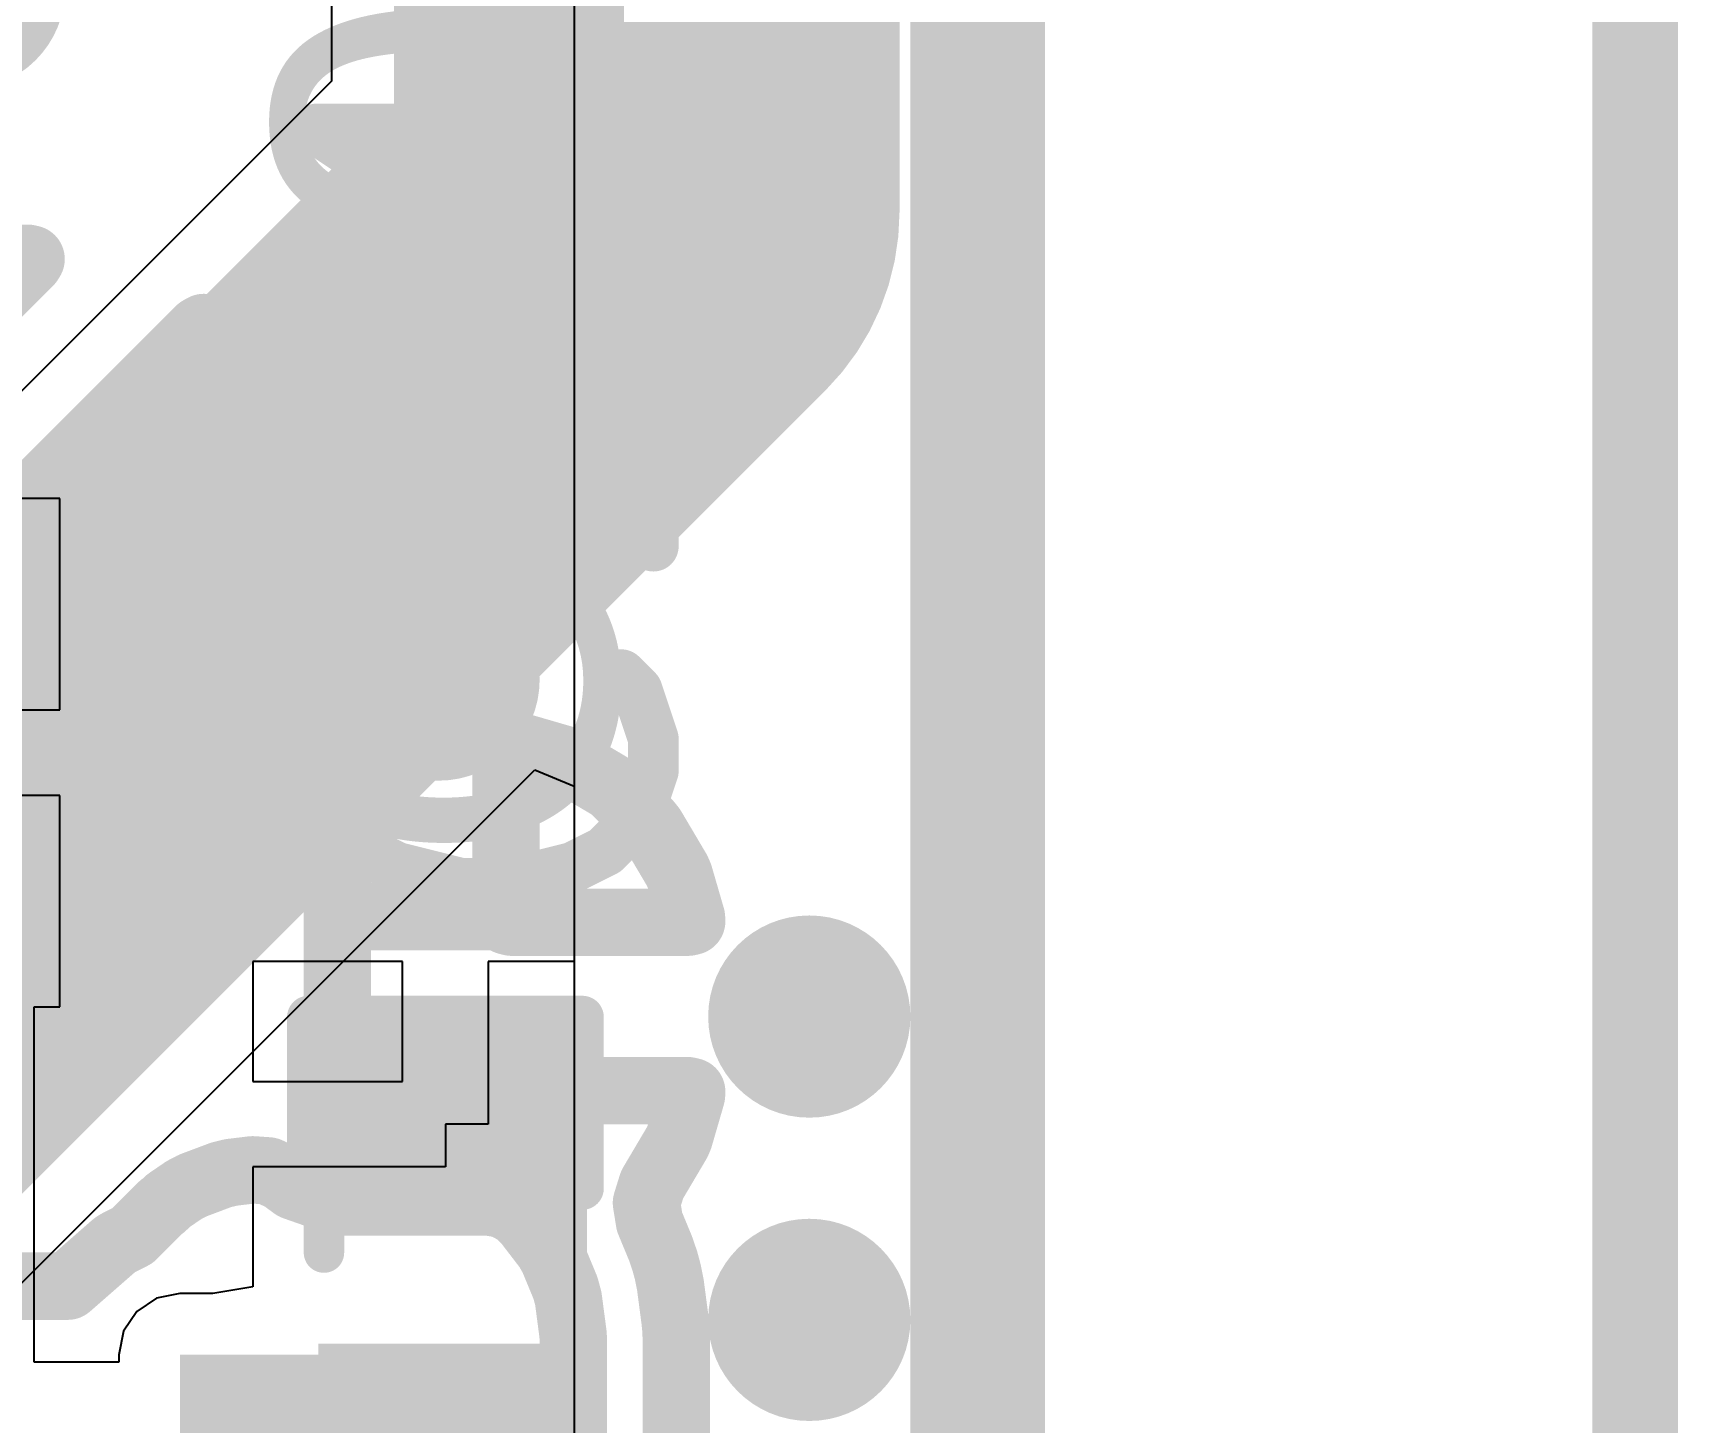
# Model space of a CAD drawing. Header units: inches. Extents: x 0 to 12.4, y -0.6 to 2.2.
# Drawn here: x 2.4458 to 2.638, y 0.2761 to 0.4384 of the extents above; entities that cross this region are included whole.
import ezdxf

# ---------------------------------------------------------------- set-up
doc = ezdxf.new("R2010")
doc.units = ezdxf.units.IN
doc.header["$MEASUREMENT"] = 0
for name, color, linetype in [('Board_Outline', 216, 'Continuous'), ('Bottom Layer', 5, 'Continuous'), ('Dimension', 6, 'Continuous'), ('Mechanical 4', 56, 'Continuous'), ('Top Layer', 1, 'Continuous'), ('Top Overlay', 2, 'Continuous'), ('Top Paste', 8, 'Continuous'), ('Top Solder', 216, 'Continuous')]:
    doc.layers.add(name, color=color, linetype=linetype)
doc.styles.add('Arial', font='', dxfattribs={"height": 0.2})
doc.styles.get('Arial').set_extended_font_data('Arial')

# ---------------------------------------------------------------- blocks, each defined once
blk = doc.blocks.new('C___0402_59')
at = {"layer": 'Top Layer'}
for points in [[(-0.0275, -0.0125), (-0.0275, 0.0125), (-0.009500000000000003, 0.0125), (-0.009499999999999996, -0.0125)], [(0.009500000000000003, -0.0125), (0.009499999999999996, 0.0125), (0.0275, 0.0125), (0.0275, -0.0125)]]:
    blk.add_hatch(color=1, dxfattribs=at).paths.add_polyline_path(points)
at = {"layer": 'Top Paste'}
for points in [[(-0.0275, -0.0125), (-0.0275, 0.0125), (-0.009500000000000003, 0.0125), (-0.009499999999999996, -0.0125)], [(0.009500000000000003, -0.0125), (0.009499999999999996, 0.0125), (0.0275, 0.0125), (0.0275, -0.0125)]]:
    blk.add_hatch(color=8, dxfattribs=at).paths.add_polyline_path(points)
at = {"layer": 'Top Solder'}
for points in [[(-0.0298622, -0.0148622), (-0.0298622, 0.0148622), (-0.007137800000000003, 0.0148622), (-0.007137799999999997, -0.0148622)], [(0.007137800000000003, -0.0148622), (0.007137799999999997, 0.0148622), (0.0298622, 0.0148622), (0.0298622, -0.0148622)]]:
    blk.add_hatch(color=216, dxfattribs=at).paths.add_polyline_path(points)
at = {"layer": 'Top Overlay'}
for points in [[(-0.011, 0.016, 0.005, 0.005, 0), (-0.031, 0.016, 0.005, 0.005, 0)], [(-0.031, -0.016, 0.005, 0.005, 0), (-0.031, 0.016, 0.005, 0.005, 0)], [(0.031, 0.016, 0.005, 0.005, 0), (0.011, 0.016, 0.005, 0.005, 0)], [(0.031, -0.016, 0.005, 0.005, 0), (0.031, 0.016, 0.005, 0.005, 0)], [(-0.011, -0.016, 0.005, 0.005, 0), (-0.031, -0.016, 0.005, 0.005, 0)], [(0.031, -0.016, 0.005, 0.005, 0), (0.011, -0.016, 0.005, 0.005, 0)]]:
    blk.add_lwpolyline(points, format="xyseb", dxfattribs=at)
for points in [[(-0.03225, 0.016, 0.0025, 0.0025, 1), (-0.02975, 0.016, 0.0025, 0.0025, 1)], [(-0.03225, 0.016, 0.0025, 0.0025, 1), (-0.02975, 0.016, 0.0025, 0.0025, 1)], [(-0.01225, 0.016, 0.0025, 0.0025, 1), (-0.00975, 0.016, 0.0025, 0.0025, 1)], [(0.00975, 0.016, 0.0025, 0.0025, 1), (0.01225, 0.016, 0.0025, 0.0025, 1)], [(0.02975, 0.016, 0.0025, 0.0025, 1), (0.03225, 0.016, 0.0025, 0.0025, 1)], [(0.02975, 0.016, 0.0025, 0.0025, 1), (0.03225, 0.016, 0.0025, 0.0025, 1)], [(-0.03225, -0.016, 0.0025, 0.0025, 1), (-0.02975, -0.016, 0.0025, 0.0025, 1)], [(-0.03225, -0.016, 0.0025, 0.0025, 1), (-0.02975, -0.016, 0.0025, 0.0025, 1)], [(-0.01225, -0.016, 0.0025, 0.0025, 1), (-0.00975, -0.016, 0.0025, 0.0025, 1)], [(0.00975, -0.016, 0.0025, 0.0025, 1), (0.01225, -0.016, 0.0025, 0.0025, 1)], [(0.02975, -0.016, 0.0025, 0.0025, 1), (0.03225, -0.016, 0.0025, 0.0025, 1)], [(0.02975, -0.016, 0.0025, 0.0025, 1), (0.03225, -0.016, 0.0025, 0.0025, 1)]]:
    blk.add_lwpolyline(points, format="xyseb", close=True, dxfattribs=at)

msp = doc.modelspace()

# ---------------------------------------------------------------- hatches: boundary and pattern name
at = {"layer": 'Dimension'}
h = msp.add_hatch(color=6, dxfattribs=at)
edge = h.paths.add_edge_path()
edge.add_arc((2.4377895, 0.4435793), 0.011811, 0, 360)
h = msp.add_hatch(color=6, dxfattribs=at)
edge = h.paths.add_edge_path()
edge.add_arc((2.4932029, 0.3628706), 0.011811, 0, 360)
h = msp.add_hatch(color=6, dxfattribs=at)
edge = h.paths.add_edge_path()
edge.add_arc((2.53651, 0.3235006), 0.011811, 0, 360)
h = msp.add_hatch(color=6, dxfattribs=at)
edge = h.paths.add_edge_path()
edge.add_arc((2.53651, 0.2880675), 0.011811, 0, 360)
at = {"layer": 'Top Layer'}
msp.add_hatch(color=1, dxfattribs=at).paths.add_polyline_path([(2.463, 0.227), (2.5100078, 0.227), (2.5100078, 0.284), (2.463, 0.284)])

# ---------------------------------------------------------------- linework, layer by layer
at = {"layer": 'Board_Outline'}
msp.add_lwpolyline([(2.5590551, -0.4330709, 0.01, 0.01, 0), (2.5590551, 1.9685039, 0.01, 0.01, 0)], format="xyseb", dxfattribs=at)
at = {"layer": 'Bottom Layer'}
for p, q in [((2.4806848, 0.9789448), (2.4806848, 0.4327882)), ((2.4806848, 0.4327882), (2.3299483, 0.2820517)), ((2.3820517, 0.2299483), (2.5044356, 0.3523322)), ((2.5044356, 0.3523322), (2.509055, 0.3504187)), ((2.509055, 0.3504187), (2.509055, -0.3830709))]:
    msp.add_line(p, q, dxfattribs=at)
for points in [[(2.5175275, 0.4175275, 0.0590551, 0.0590551, 0), (2.5175275, 0.9789448, 0.0590551, 0.0590551, 0)], [(2.356, 0.256, 0.0590551, 0.0590551, 0), (2.5175275, 0.4175275, 0.0590551, 0.0590551, 0)]]:
    msp.add_lwpolyline(points, format="xyseb", dxfattribs=at)
msp.add_lwpolyline([(2.5027637, 0.4175275, 0.0295275, 0.0295275, 1), (2.5322913, 0.4175275, 0.0295275, 0.0295275, 1)], format="xyseb", close=True, dxfattribs=at)
msp.add_lwpolyline([(2.5027637, 0.4175275, 0.0295275, 0.0295275, 1), (2.5322913, 0.4175275, 0.0295275, 0.0295275, 1)], format="xyseb", close=True, dxfattribs=at)
at = {"layer": 'Dimension'}
for points in [[(2.5522383, -0.4196294, 0.007874, 0.007874, 0), (2.5522383, 1.9563943, 0.007874, 0.007874, 0)], [(2.633, -0.4330709, 0.01, 0.01, 0), (2.633, 0.4708022, 0.01, 0.01, 0)], [(2.3994324, 0.4120832, 0.007874, 0.007874, 0), (2.4452411, 0.4120832, 0.007874, 0.007874, 0)], [(2.4227912, 0.3890555, 0.007874, 0.007874, 0), (2.4454104, 0.4116747, 0.007874, 0.007874, 0)], [(2.4452411, 0.4120832, 0.007874, 0.007874, 0), (2.4456069, 0.4119954, 0.007874, 0.007874, 0)], [(2.4454104, 0.4116747, 0.007874, 0.007874, 0), (2.4456069, 0.4119954, 0.007874, 0.007874, 0)], [(2.4257887, 0.3642143, 0.007874, 0.007874, 0), (2.4653102, 0.4037358, 0.007874, 0.007874, 0)], [(2.4653102, 0.4037358, 0.007874, 0.007874, 0), (2.4657879, 0.4039979, 0.007874, 0.007874, 0)], [(2.4657879, 0.4039979, 0.007874, 0.007874, 0), (2.4662273, 0.4036757, 0.007874, 0.007874, 0)], [(2.4662273, 0.4036757, 0.007874, 0.007874, 0), (2.4684161, 0.4008232, 0.007874, 0.007874, 0)], [(2.4684161, 0.4008232, 0.007874, 0.007874, 0), (2.4687333, 0.4002737, 0.007874, 0.007874, 0)], [(2.4687333, 0.4002737, 0.007874, 0.007874, 0), (2.470829, 0.3952144, 0.007874, 0.007874, 0)], [(2.470829, 0.3952144, 0.007874, 0.007874, 0), (2.4709933, 0.3946014, 0.007874, 0.007874, 0)], [(2.4709933, 0.3946014, 0.007874, 0.007874, 0), (2.4715285, 0.3905356, 0.007874, 0.007874, 0)], [(2.4715285, 0.3905356, 0.007874, 0.007874, 0), (2.4715494, 0.3902178, 0.007874, 0.007874, 0)], [(2.4715494, 0.3591597, 0.007874, 0.007874, 0), (2.4715494, 0.3902178, 0.007874, 0.007874, 0)], [(2.4715494, 0.3591597, 0.007874, 0.007874, 0), (2.4720642, 0.3569776, 0.007874, 0.007874, 0)], [(2.4720642, 0.3569776, 0.007874, 0.007874, 0), (2.4735001, 0.3552557, 0.007874, 0.007874, 0)], [(2.4735001, 0.3552557, 0.007874, 0.007874, 0), (2.4755541, 0.3543572, 0.007874, 0.007874, 0)], [(2.4755541, 0.3543572, 0.007874, 0.007874, 0), (2.4777932, 0.3544716, 0.007874, 0.007874, 0)], [(2.4777932, 0.3544716, 0.007874, 0.007874, 0), (2.4803289, 0.3552083, 0.007874, 0.007874, 0)], [(2.4803289, 0.3552083, 0.007874, 0.007874, 0), (2.4807456, 0.3552844, 0.007874, 0.007874, 0)], [(2.4807456, 0.3552844, 0.007874, 0.007874, 0), (2.4812459, 0.3551849, 0.007874, 0.007874, 0)], [(2.4812459, 0.3551849, 0.007874, 0.007874, 0), (2.4813919, 0.3546674, 0.007874, 0.007874, 0)], [(2.4813919, 0.3351669, 0.007874, 0.007874, 0), (2.4813919, 0.3546674, 0.007874, 0.007874, 0)], [(2.5010769, 0.3546675, 0.007874, 0.007874, 0), (2.5012228, 0.3551849, 0.007874, 0.007874, 0)], [(2.5010769, 0.3351669, 0.007874, 0.007874, 0), (2.5010769, 0.3546675, 0.007874, 0.007874, 0)], [(2.5012228, 0.3551849, 0.007874, 0.007874, 0), (2.5017232, 0.3552845, 0.007874, 0.007874, 0)], [(2.5017232, 0.3552845, 0.007874, 0.007874, 0), (2.50214, 0.3552083, 0.007874, 0.007874, 0)], [(2.50214, 0.3552083, 0.007874, 0.007874, 0), (2.5077187, 0.3535875, 0.007874, 0.007874, 0)], [(2.5077187, 0.3535875, 0.007874, 0.007874, 0), (2.5082781, 0.3533455, 0.007874, 0.007874, 0)], [(2.5082781, 0.3533455, 0.007874, 0.007874, 0), (2.5132289, 0.3504176, 0.007874, 0.007874, 0)], [(2.5132289, 0.3504176, 0.007874, 0.007874, 0), (2.5137106, 0.3500439, 0.007874, 0.007874, 0)], [(2.5137106, 0.3500439, 0.007874, 0.007874, 0), (2.5177777, 0.3459768, 0.007874, 0.007874, 0)], [(2.5177777, 0.3459768, 0.007874, 0.007874, 0), (2.5181514, 0.3454951, 0.007874, 0.007874, 0)], [(2.5181514, 0.3454951, 0.007874, 0.007874, 0), (2.5210793, 0.3405442, 0.007874, 0.007874, 0)], [(2.5210793, 0.3405442, 0.007874, 0.007874, 0), (2.5213213, 0.3399851, 0.007874, 0.007874, 0)], [(2.5213213, 0.3399851, 0.007874, 0.007874, 0), (2.5227493, 0.3350698, 0.007874, 0.007874, 0)], [(2.4813919, 0.3351669, 0.007874, 0.007874, 0), (2.5010769, 0.3351669, 0.007874, 0.007874, 0)], [(2.4813919, 0.3351669, 0.007874, 0.007874, 0), (2.5010769, 0.3351669, 0.007874, 0.007874, 0)], [(2.4813919, 0.319721, 0.007874, 0.007874, 0), (2.4813919, 0.3351669, 0.007874, 0.007874, 0)], [(2.5010769, 0.3351669, 0.007874, 0.007874, 0), (2.5012128, 0.33466, 0.007874, 0.007874, 0)], [(2.5012128, 0.33466, 0.007874, 0.007874, 0), (2.5017197, 0.3345242, 0.007874, 0.007874, 0)], [(2.5017197, 0.3345242, 0.007874, 0.007874, 0), (2.5223397, 0.3345242, 0.007874, 0.007874, 0)], [(2.5223397, 0.3345242, 0.007874, 0.007874, 0), (2.522772, 0.3346262, 0.007874, 0.007874, 0)], [(2.5227493, 0.3350698, 0.007874, 0.007874, 0), (2.522772, 0.3346262, 0.007874, 0.007874, 0)], [(2.4813919, 0.319721, 0.007874, 0.007874, 0), (2.4820459, 0.3172801, 0.007874, 0.007874, 0)], [(2.4820459, 0.3172801, 0.007874, 0.007874, 0), (2.4838328, 0.3154932, 0.007874, 0.007874, 0)], [(2.4838328, 0.3154932, 0.007874, 0.007874, 0), (2.4862738, 0.3148391, 0.007874, 0.007874, 0)], [(2.4862738, 0.3148391, 0.007874, 0.007874, 0), (2.5223397, 0.3148391, 0.007874, 0.007874, 0)], [(2.5213213, 0.3093783, 0.007874, 0.007874, 0), (2.5227493, 0.3142936, 0.007874, 0.007874, 0)], [(2.5223397, 0.3148391, 0.007874, 0.007874, 0), (2.522772, 0.3147372, 0.007874, 0.007874, 0)], [(2.5227493, 0.3142936, 0.007874, 0.007874, 0), (2.522772, 0.3147372, 0.007874, 0.007874, 0)], [(2.5210794, 0.3088193, 0.007874, 0.007874, 0), (2.5213213, 0.3093783, 0.007874, 0.007874, 0)], [(2.5181566, 0.3038771, 0.007874, 0.007874, 0), (2.5210794, 0.3088193, 0.007874, 0.007874, 0)], [(2.4689517, 0.3052919, 0.007874, 0.007874, 0), (2.4714893, 0.3055973, 0.007874, 0.007874, 0)], [(2.4714893, 0.3055973, 0.007874, 0.007874, 0), (2.4733183, 0.3054707, 0.007874, 0.007874, 0)], [(2.4634785, 0.3032354, 0.007874, 0.007874, 0), (2.4645137, 0.3037732, 0.007874, 0.007874, 0)], [(2.4645137, 0.3037732, 0.007874, 0.007874, 0), (2.4648011, 0.3038812, 0.007874, 0.007874, 0)], [(2.4648011, 0.3038812, 0.007874, 0.007874, 0), (2.4678184, 0.305015, 0.007874, 0.007874, 0)], [(2.4678184, 0.305015, 0.007874, 0.007874, 0), (2.4689517, 0.3052919, 0.007874, 0.007874, 0)], [(2.4733183, 0.3054707, 0.007874, 0.007874, 0), (2.4749717, 0.3046784, 0.007874, 0.007874, 0)], [(2.4749717, 0.3046784, 0.007874, 0.007874, 0), (2.4760518, 0.3038812, 0.007874, 0.007874, 0)], [(2.4760518, 0.3038812, 0.007874, 0.007874, 0), (2.4763463, 0.3036639, 0.007874, 0.007874, 0)], [(2.4763463, 0.3036639, 0.007874, 0.007874, 0), (2.4812809, 0.3019372, 0.007874, 0.007874, 0)], [(2.5174889, 0.3017368, 0.007874, 0.007874, 0), (2.5181566, 0.3038771, 0.007874, 0.007874, 0)], [(2.4609577, 0.3013154, 0.007874, 0.007874, 0), (2.4616463, 0.3019845, 0.007874, 0.007874, 0)], [(2.4616463, 0.3019845, 0.007874, 0.007874, 0), (2.4634785, 0.3032354, 0.007874, 0.007874, 0)], [(2.4812809, 0.3019372, 0.007874, 0.007874, 0), (2.4824523, 0.3018273, 0.007874, 0.007874, 0)], [(2.4824523, 0.3018273, 0.007874, 0.007874, 0), (2.4825662, 0.3018273, 0.007874, 0.007874, 0)], [(2.4825662, 0.3018273, 0.007874, 0.007874, 0), (2.4991707, 0.3018273, 0.007874, 0.007874, 0)], [(2.4991707, 0.3018273, 0.007874, 0.007874, 0), (2.50074, 0.3015682, 0.007874, 0.007874, 0)], [(2.5174889, 0.3017368, 0.007874, 0.007874, 0), (2.5178483, 0.2995238, 0.007874, 0.007874, 0)], [(2.4574703, 0.2979156, 0.007874, 0.007874, 0), (2.4609139, 0.3013592, 0.007874, 0.007874, 0)], [(2.4609139, 0.3013592, 0.007874, 0.007874, 0), (2.4609577, 0.3013154, 0.007874, 0.007874, 0)], [(2.50074, 0.3015682, 0.007874, 0.007874, 0), (2.5021428, 0.3008183, 0.007874, 0.007874, 0)], [(2.5021428, 0.3008183, 0.007874, 0.007874, 0), (2.5026756, 0.3004095, 0.007874, 0.007874, 0)], [(2.5026756, 0.3004095, 0.007874, 0.007874, 0), (2.5035766, 0.2995085, 0.007874, 0.007874, 0)], [(2.4558401, 0.297085, 0.007874, 0.007874, 0), (2.4574703, 0.2979156, 0.007874, 0.007874, 0)], [(2.5035766, 0.2995085, 0.007874, 0.007874, 0), (2.5059223, 0.2964515, 0.007874, 0.007874, 0)], [(2.5178483, 0.2995238, 0.007874, 0.007874, 0), (2.5191462, 0.2963904, 0.007874, 0.007874, 0)], [(2.4498958, 0.2920045, 0.007874, 0.007874, 0), (2.4554118, 0.2968311, 0.007874, 0.007874, 0)], [(2.4554118, 0.2968311, 0.007874, 0.007874, 0), (2.4558401, 0.297085, 0.007874, 0.007874, 0)], [(2.5059223, 0.2964515, 0.007874, 0.007874, 0), (2.5065596, 0.2953478, 0.007874, 0.007874, 0)], [(2.5191462, 0.2963904, 0.007874, 0.007874, 0), (2.5196519, 0.2949006, 0.007874, 0.007874, 0)], [(2.5065596, 0.2953478, 0.007874, 0.007874, 0), (2.5080342, 0.2917876, 0.007874, 0.007874, 0)], [(2.5196519, 0.2949006, 0.007874, 0.007874, 0), (2.5199818, 0.2936696, 0.007874, 0.007874, 0)], [(2.5199818, 0.2936696, 0.007874, 0.007874, 0), (2.5202887, 0.2921267, 0.007874, 0.007874, 0)], [(2.5202887, 0.2921267, 0.007874, 0.007874, 0), (2.5208338, 0.2879863, 0.007874, 0.007874, 0)], [(2.3262642, 0.2920045, 0.007874, 0.007874, 0), (2.4423529, 0.2920045, 0.007874, 0.007874, 0)], [(2.4423529, 0.2920045, 0.007874, 0.007874, 0), (2.4424994, 0.2920045, 0.007874, 0.007874, 0)], [(2.4424994, 0.2920045, 0.007874, 0.007874, 0), (2.4498958, 0.2920045, 0.007874, 0.007874, 0)], [(2.5080342, 0.2917876, 0.007874, 0.007874, 0), (2.5083641, 0.2905567, 0.007874, 0.007874, 0)], [(2.5083641, 0.2905567, 0.007874, 0.007874, 0), (2.5089092, 0.2864163, 0.007874, 0.007874, 0)], [(2.5089092, 0.2864163, 0.007874, 0.007874, 0), (2.5089509, 0.2857791, 0.007874, 0.007874, 0)], [(2.5208338, 0.2879863, 0.007874, 0.007874, 0), (2.520911, 0.287203, 0.007874, 0.007874, 0)], [(2.520911, 0.287203, 0.007874, 0.007874, 0), (2.5209528, 0.2865658, 0.007874, 0.007874, 0)], [(2.5209528, 0.2865658, 0.007874, 0.007874, 0), (2.5209785, 0.2857791, 0.007874, 0.007874, 0)], [(2.5089509, 0.2480973, 0.007874, 0.007874, 0), (2.5089509, 0.2857791, 0.007874, 0.007874, 0)], [(2.5209785, 0.2480973, 0.007874, 0.007874, 0), (2.5209785, 0.2857791, 0.007874, 0.007874, 0)]]:
    msp.add_lwpolyline(points, format="xyseb", dxfattribs=at)
for points in [[(2.4432726, 0.4120832, 0.003937, 0.003937, 1), (2.4472096, 0.4120832, 0.003937, 0.003937, 1)], [(2.4432726, 0.4120832, 0.003937, 0.003937, 1), (2.4472096, 0.4120832, 0.003937, 0.003937, 1)], [(2.4434419, 0.4116747, 0.003937, 0.003937, 1), (2.4473789, 0.4116747, 0.003937, 0.003937, 1)], [(2.4434419, 0.4116747, 0.003937, 0.003937, 1), (2.4473789, 0.4116747, 0.003937, 0.003937, 1)], [(2.4436384, 0.4119954, 0.003937, 0.003937, 1), (2.4475754, 0.4119954, 0.003937, 0.003937, 1)], [(2.4436384, 0.4119954, 0.003937, 0.003937, 1), (2.4475754, 0.4119954, 0.003937, 0.003937, 1)], [(2.4633417, 0.4037358, 0.003937, 0.003937, 1), (2.4672787, 0.4037358, 0.003937, 0.003937, 1)], [(2.4633417, 0.4037358, 0.003937, 0.003937, 1), (2.4672787, 0.4037358, 0.003937, 0.003937, 1)], [(2.4638194, 0.4039979, 0.003937, 0.003937, 1), (2.4677564, 0.4039979, 0.003937, 0.003937, 1)], [(2.4638194, 0.4039979, 0.003937, 0.003937, 1), (2.4677564, 0.4039979, 0.003937, 0.003937, 1)], [(2.4642588, 0.4036757, 0.003937, 0.003937, 1), (2.4681958, 0.4036757, 0.003937, 0.003937, 1)], [(2.4642588, 0.4036757, 0.003937, 0.003937, 1), (2.4681958, 0.4036757, 0.003937, 0.003937, 1)], [(2.4664476, 0.4008232, 0.003937, 0.003937, 1), (2.4703846, 0.4008232, 0.003937, 0.003937, 1)], [(2.4664476, 0.4008232, 0.003937, 0.003937, 1), (2.4703846, 0.4008232, 0.003937, 0.003937, 1)], [(2.4667648, 0.4002737, 0.003937, 0.003937, 1), (2.4707018, 0.4002737, 0.003937, 0.003937, 1)], [(2.4667648, 0.4002737, 0.003937, 0.003937, 1), (2.4707018, 0.4002737, 0.003937, 0.003937, 1)], [(2.4688605, 0.3952144, 0.003937, 0.003937, 1), (2.4727975, 0.3952144, 0.003937, 0.003937, 1)], [(2.4688605, 0.3952144, 0.003937, 0.003937, 1), (2.4727975, 0.3952144, 0.003937, 0.003937, 1)], [(2.4690248, 0.3946014, 0.003937, 0.003937, 1), (2.4729618, 0.3946014, 0.003937, 0.003937, 1)], [(2.4690248, 0.3946014, 0.003937, 0.003937, 1), (2.4729618, 0.3946014, 0.003937, 0.003937, 1)], [(2.46956, 0.3905356, 0.003937, 0.003937, 1), (2.473497, 0.3905356, 0.003937, 0.003937, 1)], [(2.46956, 0.3905356, 0.003937, 0.003937, 1), (2.473497, 0.3905356, 0.003937, 0.003937, 1)], [(2.4695809, 0.3902178, 0.003937, 0.003937, 1), (2.4735179, 0.3902178, 0.003937, 0.003937, 1)], [(2.4695809, 0.3902178, 0.003937, 0.003937, 1), (2.4735179, 0.3902178, 0.003937, 0.003937, 1)], [(2.4695809, 0.3591597, 0.003937, 0.003937, 1), (2.4735179, 0.3591597, 0.003937, 0.003937, 1)], [(2.4695809, 0.3591597, 0.003937, 0.003937, 1), (2.4735179, 0.3591597, 0.003937, 0.003937, 1)], [(2.4700957, 0.3569776, 0.003937, 0.003937, 1), (2.4740327, 0.3569776, 0.003937, 0.003937, 1)], [(2.4700957, 0.3569776, 0.003937, 0.003937, 1), (2.4740327, 0.3569776, 0.003937, 0.003937, 1)], [(2.4715316, 0.3552557, 0.003937, 0.003937, 1), (2.4754686, 0.3552557, 0.003937, 0.003937, 1)], [(2.4715316, 0.3552557, 0.003937, 0.003937, 1), (2.4754686, 0.3552557, 0.003937, 0.003937, 1)], [(2.4735856, 0.3543572, 0.003937, 0.003937, 1), (2.4775226, 0.3543572, 0.003937, 0.003937, 1)], [(2.4735856, 0.3543572, 0.003937, 0.003937, 1), (2.4775226, 0.3543572, 0.003937, 0.003937, 1)], [(2.4758247, 0.3544716, 0.003937, 0.003937, 1), (2.4797617, 0.3544716, 0.003937, 0.003937, 1)], [(2.4758247, 0.3544716, 0.003937, 0.003937, 1), (2.4797617, 0.3544716, 0.003937, 0.003937, 1)], [(2.4783604, 0.3552083, 0.003937, 0.003937, 1), (2.4822974, 0.3552083, 0.003937, 0.003937, 1)], [(2.4783604, 0.3552083, 0.003937, 0.003937, 1), (2.4822974, 0.3552083, 0.003937, 0.003937, 1)], [(2.4787771, 0.3552844, 0.003937, 0.003937, 1), (2.4827141, 0.3552844, 0.003937, 0.003937, 1)], [(2.4787771, 0.3552844, 0.003937, 0.003937, 1), (2.4827141, 0.3552844, 0.003937, 0.003937, 1)], [(2.4792774, 0.3551849, 0.003937, 0.003937, 1), (2.4832144, 0.3551849, 0.003937, 0.003937, 1)], [(2.4792774, 0.3551849, 0.003937, 0.003937, 1), (2.4832144, 0.3551849, 0.003937, 0.003937, 1)], [(2.4794234, 0.3546674, 0.003937, 0.003937, 1), (2.4833604, 0.3546674, 0.003937, 0.003937, 1)], [(2.4794234, 0.3546674, 0.003937, 0.003937, 1), (2.4833604, 0.3546674, 0.003937, 0.003937, 1)], [(2.4991084, 0.3546675, 0.003937, 0.003937, 1), (2.5030454, 0.3546675, 0.003937, 0.003937, 1)], [(2.4991084, 0.3546675, 0.003937, 0.003937, 1), (2.5030454, 0.3546675, 0.003937, 0.003937, 1)], [(2.4992543, 0.3551849, 0.003937, 0.003937, 1), (2.5031913, 0.3551849, 0.003937, 0.003937, 1)], [(2.4992543, 0.3551849, 0.003937, 0.003937, 1), (2.5031913, 0.3551849, 0.003937, 0.003937, 1)], [(2.4997547, 0.3552845, 0.003937, 0.003937, 1), (2.5036917, 0.3552845, 0.003937, 0.003937, 1)], [(2.4997547, 0.3552845, 0.003937, 0.003937, 1), (2.5036917, 0.3552845, 0.003937, 0.003937, 1)], [(2.5001715, 0.3552083, 0.003937, 0.003937, 1), (2.5041085, 0.3552083, 0.003937, 0.003937, 1)], [(2.5001715, 0.3552083, 0.003937, 0.003937, 1), (2.5041085, 0.3552083, 0.003937, 0.003937, 1)], [(2.5057502, 0.3535875, 0.003937, 0.003937, 1), (2.5096872, 0.3535875, 0.003937, 0.003937, 1)], [(2.5057502, 0.3535875, 0.003937, 0.003937, 1), (2.5096872, 0.3535875, 0.003937, 0.003937, 1)], [(2.5063096, 0.3533455, 0.003937, 0.003937, 1), (2.5102466, 0.3533455, 0.003937, 0.003937, 1)], [(2.5063096, 0.3533455, 0.003937, 0.003937, 1), (2.5102466, 0.3533455, 0.003937, 0.003937, 1)], [(2.5112604, 0.3504176, 0.003937, 0.003937, 1), (2.5151974, 0.3504176, 0.003937, 0.003937, 1)], [(2.5112604, 0.3504176, 0.003937, 0.003937, 1), (2.5151974, 0.3504176, 0.003937, 0.003937, 1)], [(2.5117421, 0.3500439, 0.003937, 0.003937, 1), (2.5156791, 0.3500439, 0.003937, 0.003937, 1)], [(2.5117421, 0.3500439, 0.003937, 0.003937, 1), (2.5156791, 0.3500439, 0.003937, 0.003937, 1)], [(2.5158092, 0.3459768, 0.003937, 0.003937, 1), (2.5197462, 0.3459768, 0.003937, 0.003937, 1)], [(2.5158092, 0.3459768, 0.003937, 0.003937, 1), (2.5197462, 0.3459768, 0.003937, 0.003937, 1)], [(2.5161829, 0.3454951, 0.003937, 0.003937, 1), (2.5201199, 0.3454951, 0.003937, 0.003937, 1)], [(2.5161829, 0.3454951, 0.003937, 0.003937, 1), (2.5201199, 0.3454951, 0.003937, 0.003937, 1)], [(2.5191108, 0.3405442, 0.003937, 0.003937, 1), (2.5230478, 0.3405442, 0.003937, 0.003937, 1)], [(2.5191108, 0.3405442, 0.003937, 0.003937, 1), (2.5230478, 0.3405442, 0.003937, 0.003937, 1)], [(2.5193528, 0.3399851, 0.003937, 0.003937, 1), (2.5232898, 0.3399851, 0.003937, 0.003937, 1)], [(2.5193528, 0.3399851, 0.003937, 0.003937, 1), (2.5232898, 0.3399851, 0.003937, 0.003937, 1)], [(2.4794234, 0.3351669, 0.003937, 0.003937, 1), (2.4833604, 0.3351669, 0.003937, 0.003937, 1)], [(2.4794234, 0.3351669, 0.003937, 0.003937, 1), (2.4833604, 0.3351669, 0.003937, 0.003937, 1)], [(2.4794234, 0.3351669, 0.003937, 0.003937, 1), (2.4833604, 0.3351669, 0.003937, 0.003937, 1)], [(2.4794234, 0.3351669, 0.003937, 0.003937, 1), (2.4833604, 0.3351669, 0.003937, 0.003937, 1)], [(2.4991084, 0.3351669, 0.003937, 0.003937, 1), (2.5030454, 0.3351669, 0.003937, 0.003937, 1)], [(2.4991084, 0.3351669, 0.003937, 0.003937, 1), (2.5030454, 0.3351669, 0.003937, 0.003937, 1)], [(2.4991084, 0.3351669, 0.003937, 0.003937, 1), (2.5030454, 0.3351669, 0.003937, 0.003937, 1)], [(2.4991084, 0.3351669, 0.003937, 0.003937, 1), (2.5030454, 0.3351669, 0.003937, 0.003937, 1)], [(2.4992443, 0.33466, 0.003937, 0.003937, 1), (2.5031813, 0.33466, 0.003937, 0.003937, 1)], [(2.4992443, 0.33466, 0.003937, 0.003937, 1), (2.5031813, 0.33466, 0.003937, 0.003937, 1)], [(2.4997512, 0.3345242, 0.003937, 0.003937, 1), (2.5036882, 0.3345242, 0.003937, 0.003937, 1)], [(2.4997512, 0.3345242, 0.003937, 0.003937, 1), (2.5036882, 0.3345242, 0.003937, 0.003937, 1)], [(2.5203712, 0.3345242, 0.003937, 0.003937, 1), (2.5243082, 0.3345242, 0.003937, 0.003937, 1)], [(2.5203712, 0.3345242, 0.003937, 0.003937, 1), (2.5243082, 0.3345242, 0.003937, 0.003937, 1)], [(2.5207808, 0.3350698, 0.003937, 0.003937, 1), (2.5247178, 0.3350698, 0.003937, 0.003937, 1)], [(2.5207808, 0.3350698, 0.003937, 0.003937, 1), (2.5247178, 0.3350698, 0.003937, 0.003937, 1)], [(2.5208035, 0.3346262, 0.003937, 0.003937, 1), (2.5247405, 0.3346262, 0.003937, 0.003937, 1)], [(2.5208035, 0.3346262, 0.003937, 0.003937, 1), (2.5247405, 0.3346262, 0.003937, 0.003937, 1)], [(2.4794234, 0.319721, 0.003937, 0.003937, 1), (2.4833604, 0.319721, 0.003937, 0.003937, 1)], [(2.4794234, 0.319721, 0.003937, 0.003937, 1), (2.4833604, 0.319721, 0.003937, 0.003937, 1)], [(2.4800774, 0.3172801, 0.003937, 0.003937, 1), (2.4840144, 0.3172801, 0.003937, 0.003937, 1)], [(2.4800774, 0.3172801, 0.003937, 0.003937, 1), (2.4840144, 0.3172801, 0.003937, 0.003937, 1)], [(2.4818643, 0.3154932, 0.003937, 0.003937, 1), (2.4858013, 0.3154932, 0.003937, 0.003937, 1)], [(2.4818643, 0.3154932, 0.003937, 0.003937, 1), (2.4858013, 0.3154932, 0.003937, 0.003937, 1)], [(2.4843053, 0.3148391, 0.003937, 0.003937, 1), (2.4882423, 0.3148391, 0.003937, 0.003937, 1)], [(2.4843053, 0.3148391, 0.003937, 0.003937, 1), (2.4882423, 0.3148391, 0.003937, 0.003937, 1)], [(2.5203712, 0.3148391, 0.003937, 0.003937, 1), (2.5243082, 0.3148391, 0.003937, 0.003937, 1)], [(2.5203712, 0.3148391, 0.003937, 0.003937, 1), (2.5243082, 0.3148391, 0.003937, 0.003937, 1)], [(2.5207808, 0.3142936, 0.003937, 0.003937, 1), (2.5247178, 0.3142936, 0.003937, 0.003937, 1)], [(2.5207808, 0.3142936, 0.003937, 0.003937, 1), (2.5247178, 0.3142936, 0.003937, 0.003937, 1)], [(2.5208035, 0.3147372, 0.003937, 0.003937, 1), (2.5247405, 0.3147372, 0.003937, 0.003937, 1)], [(2.5208035, 0.3147372, 0.003937, 0.003937, 1), (2.5247405, 0.3147372, 0.003937, 0.003937, 1)], [(2.5193528, 0.3093783, 0.003937, 0.003937, 1), (2.5232898, 0.3093783, 0.003937, 0.003937, 1)], [(2.5193528, 0.3093783, 0.003937, 0.003937, 1), (2.5232898, 0.3093783, 0.003937, 0.003937, 1)], [(2.5191109, 0.3088193, 0.003937, 0.003937, 1), (2.5230479, 0.3088193, 0.003937, 0.003937, 1)], [(2.5191109, 0.3088193, 0.003937, 0.003937, 1), (2.5230479, 0.3088193, 0.003937, 0.003937, 1)], [(2.4695208, 0.3055973, 0.003937, 0.003937, 1), (2.4734578, 0.3055973, 0.003937, 0.003937, 1)], [(2.4695208, 0.3055973, 0.003937, 0.003937, 1), (2.4734578, 0.3055973, 0.003937, 0.003937, 1)], [(2.4625452, 0.3037732, 0.003937, 0.003937, 1), (2.4664822, 0.3037732, 0.003937, 0.003937, 1)], [(2.4625452, 0.3037732, 0.003937, 0.003937, 1), (2.4664822, 0.3037732, 0.003937, 0.003937, 1)], [(2.4628326, 0.3038812, 0.003937, 0.003937, 1), (2.4667696, 0.3038812, 0.003937, 0.003937, 1)], [(2.4628326, 0.3038812, 0.003937, 0.003937, 1), (2.4667696, 0.3038812, 0.003937, 0.003937, 1)], [(2.4658499, 0.305015, 0.003937, 0.003937, 1), (2.4697869, 0.305015, 0.003937, 0.003937, 1)], [(2.4658499, 0.305015, 0.003937, 0.003937, 1), (2.4697869, 0.305015, 0.003937, 0.003937, 1)], [(2.4669832, 0.3052919, 0.003937, 0.003937, 1), (2.4709202, 0.3052919, 0.003937, 0.003937, 1)], [(2.4669832, 0.3052919, 0.003937, 0.003937, 1), (2.4709202, 0.3052919, 0.003937, 0.003937, 1)], [(2.4713498, 0.3054707, 0.003937, 0.003937, 1), (2.4752868, 0.3054707, 0.003937, 0.003937, 1)], [(2.4713498, 0.3054707, 0.003937, 0.003937, 1), (2.4752868, 0.3054707, 0.003937, 0.003937, 1)], [(2.4730032, 0.3046784, 0.003937, 0.003937, 1), (2.4769402, 0.3046784, 0.003937, 0.003937, 1)], [(2.4730032, 0.3046784, 0.003937, 0.003937, 1), (2.4769402, 0.3046784, 0.003937, 0.003937, 1)], [(2.4740833, 0.3038812, 0.003937, 0.003937, 1), (2.4780203, 0.3038812, 0.003937, 0.003937, 1)], [(2.4740833, 0.3038812, 0.003937, 0.003937, 1), (2.4780203, 0.3038812, 0.003937, 0.003937, 1)], [(2.4743778, 0.3036639, 0.003937, 0.003937, 1), (2.4783148, 0.3036639, 0.003937, 0.003937, 1)], [(2.4743778, 0.3036639, 0.003937, 0.003937, 1), (2.4783148, 0.3036639, 0.003937, 0.003937, 1)], [(2.5161881, 0.3038771, 0.003937, 0.003937, 1), (2.5201251, 0.3038771, 0.003937, 0.003937, 1)], [(2.5161881, 0.3038771, 0.003937, 0.003937, 1), (2.5201251, 0.3038771, 0.003937, 0.003937, 1)], [(2.4596778, 0.3019845, 0.003937, 0.003937, 1), (2.4636148, 0.3019845, 0.003937, 0.003937, 1)], [(2.4596778, 0.3019845, 0.003937, 0.003937, 1), (2.4636148, 0.3019845, 0.003937, 0.003937, 1)], [(2.46151, 0.3032354, 0.003937, 0.003937, 1), (2.465447, 0.3032354, 0.003937, 0.003937, 1)], [(2.46151, 0.3032354, 0.003937, 0.003937, 1), (2.465447, 0.3032354, 0.003937, 0.003937, 1)], [(2.4793124, 0.3019372, 0.003937, 0.003937, 1), (2.4832494, 0.3019372, 0.003937, 0.003937, 1)], [(2.4793124, 0.3019372, 0.003937, 0.003937, 1), (2.4832494, 0.3019372, 0.003937, 0.003937, 1)], [(2.4804838, 0.3018273, 0.003937, 0.003937, 1), (2.4844208, 0.3018273, 0.003937, 0.003937, 1)], [(2.4804838, 0.3018273, 0.003937, 0.003937, 1), (2.4844208, 0.3018273, 0.003937, 0.003937, 1)], [(2.4805977, 0.3018273, 0.003937, 0.003937, 1), (2.4845347, 0.3018273, 0.003937, 0.003937, 1)], [(2.4805977, 0.3018273, 0.003937, 0.003937, 1), (2.4845347, 0.3018273, 0.003937, 0.003937, 1)], [(2.4972022, 0.3018273, 0.003937, 0.003937, 1), (2.5011392, 0.3018273, 0.003937, 0.003937, 1)], [(2.4972022, 0.3018273, 0.003937, 0.003937, 1), (2.5011392, 0.3018273, 0.003937, 0.003937, 1)], [(2.5155204, 0.3017368, 0.003937, 0.003937, 1), (2.5194574, 0.3017368, 0.003937, 0.003937, 1)], [(2.5155204, 0.3017368, 0.003937, 0.003937, 1), (2.5194574, 0.3017368, 0.003937, 0.003937, 1)], [(2.4589454, 0.3013592, 0.003937, 0.003937, 1), (2.4628824, 0.3013592, 0.003937, 0.003937, 1)], [(2.4589454, 0.3013592, 0.003937, 0.003937, 1), (2.4628824, 0.3013592, 0.003937, 0.003937, 1)], [(2.4589892, 0.3013154, 0.003937, 0.003937, 1), (2.4629262, 0.3013154, 0.003937, 0.003937, 1)], [(2.4589892, 0.3013154, 0.003937, 0.003937, 1), (2.4629262, 0.3013154, 0.003937, 0.003937, 1)], [(2.4987715, 0.3015682, 0.003937, 0.003937, 1), (2.5027085, 0.3015682, 0.003937, 0.003937, 1)], [(2.4987715, 0.3015682, 0.003937, 0.003937, 1), (2.5027085, 0.3015682, 0.003937, 0.003937, 1)], [(2.5001743, 0.3008183, 0.003937, 0.003937, 1), (2.5041113, 0.3008183, 0.003937, 0.003937, 1)], [(2.5001743, 0.3008183, 0.003937, 0.003937, 1), (2.5041113, 0.3008183, 0.003937, 0.003937, 1)], [(2.5007071, 0.3004095, 0.003937, 0.003937, 1), (2.5046441, 0.3004095, 0.003937, 0.003937, 1)], [(2.5007071, 0.3004095, 0.003937, 0.003937, 1), (2.5046441, 0.3004095, 0.003937, 0.003937, 1)], [(2.4555018, 0.2979156, 0.003937, 0.003937, 1), (2.4594388, 0.2979156, 0.003937, 0.003937, 1)], [(2.4555018, 0.2979156, 0.003937, 0.003937, 1), (2.4594388, 0.2979156, 0.003937, 0.003937, 1)], [(2.5016081, 0.2995085, 0.003937, 0.003937, 1), (2.5055451, 0.2995085, 0.003937, 0.003937, 1)], [(2.5016081, 0.2995085, 0.003937, 0.003937, 1), (2.5055451, 0.2995085, 0.003937, 0.003937, 1)], [(2.5158798, 0.2995238, 0.003937, 0.003937, 1), (2.5198168, 0.2995238, 0.003937, 0.003937, 1)], [(2.5158798, 0.2995238, 0.003937, 0.003937, 1), (2.5198168, 0.2995238, 0.003937, 0.003937, 1)], [(2.4534433, 0.2968311, 0.003937, 0.003937, 1), (2.4573803, 0.2968311, 0.003937, 0.003937, 1)], [(2.4534433, 0.2968311, 0.003937, 0.003937, 1), (2.4573803, 0.2968311, 0.003937, 0.003937, 1)], [(2.4538716, 0.297085, 0.003937, 0.003937, 1), (2.4578086, 0.297085, 0.003937, 0.003937, 1)], [(2.4538716, 0.297085, 0.003937, 0.003937, 1), (2.4578086, 0.297085, 0.003937, 0.003937, 1)], [(2.5039538, 0.2964515, 0.003937, 0.003937, 1), (2.5078908, 0.2964515, 0.003937, 0.003937, 1)], [(2.5039538, 0.2964515, 0.003937, 0.003937, 1), (2.5078908, 0.2964515, 0.003937, 0.003937, 1)], [(2.5171777, 0.2963904, 0.003937, 0.003937, 1), (2.5211147, 0.2963904, 0.003937, 0.003937, 1)], [(2.5171777, 0.2963904, 0.003937, 0.003937, 1), (2.5211147, 0.2963904, 0.003937, 0.003937, 1)], [(2.5045911, 0.2953478, 0.003937, 0.003937, 1), (2.5085281, 0.2953478, 0.003937, 0.003937, 1)], [(2.5045911, 0.2953478, 0.003937, 0.003937, 1), (2.5085281, 0.2953478, 0.003937, 0.003937, 1)], [(2.5176834, 0.2949006, 0.003937, 0.003937, 1), (2.5216204, 0.2949006, 0.003937, 0.003937, 1)], [(2.5176834, 0.2949006, 0.003937, 0.003937, 1), (2.5216204, 0.2949006, 0.003937, 0.003937, 1)], [(2.5180133, 0.2936696, 0.003937, 0.003937, 1), (2.5219503, 0.2936696, 0.003937, 0.003937, 1)], [(2.5180133, 0.2936696, 0.003937, 0.003937, 1), (2.5219503, 0.2936696, 0.003937, 0.003937, 1)], [(2.5183202, 0.2921267, 0.003937, 0.003937, 1), (2.5222572, 0.2921267, 0.003937, 0.003937, 1)], [(2.5183202, 0.2921267, 0.003937, 0.003937, 1), (2.5222572, 0.2921267, 0.003937, 0.003937, 1)], [(2.4403844, 0.2920045, 0.003937, 0.003937, 1), (2.4443214, 0.2920045, 0.003937, 0.003937, 1)], [(2.4403844, 0.2920045, 0.003937, 0.003937, 1), (2.4443214, 0.2920045, 0.003937, 0.003937, 1)], [(2.4405309, 0.2920045, 0.003937, 0.003937, 1), (2.4444679, 0.2920045, 0.003937, 0.003937, 1)], [(2.4405309, 0.2920045, 0.003937, 0.003937, 1), (2.4444679, 0.2920045, 0.003937, 0.003937, 1)], [(2.4479273, 0.2920045, 0.003937, 0.003937, 1), (2.4518643, 0.2920045, 0.003937, 0.003937, 1)], [(2.4479273, 0.2920045, 0.003937, 0.003937, 1), (2.4518643, 0.2920045, 0.003937, 0.003937, 1)], [(2.5060657, 0.2917876, 0.003937, 0.003937, 1), (2.5100027, 0.2917876, 0.003937, 0.003937, 1)], [(2.5060657, 0.2917876, 0.003937, 0.003937, 1), (2.5100027, 0.2917876, 0.003937, 0.003937, 1)], [(2.5063956, 0.2905567, 0.003937, 0.003937, 1), (2.5103326, 0.2905567, 0.003937, 0.003937, 1)], [(2.5063956, 0.2905567, 0.003937, 0.003937, 1), (2.5103326, 0.2905567, 0.003937, 0.003937, 1)], [(2.5069407, 0.2864163, 0.003937, 0.003937, 1), (2.5108777, 0.2864163, 0.003937, 0.003937, 1)], [(2.5069407, 0.2864163, 0.003937, 0.003937, 1), (2.5108777, 0.2864163, 0.003937, 0.003937, 1)], [(2.5188653, 0.2879863, 0.003937, 0.003937, 1), (2.5228023, 0.2879863, 0.003937, 0.003937, 1)], [(2.5188653, 0.2879863, 0.003937, 0.003937, 1), (2.5228023, 0.2879863, 0.003937, 0.003937, 1)], [(2.5189425, 0.287203, 0.003937, 0.003937, 1), (2.5228795, 0.287203, 0.003937, 0.003937, 1)], [(2.5189425, 0.287203, 0.003937, 0.003937, 1), (2.5228795, 0.287203, 0.003937, 0.003937, 1)], [(2.5189843, 0.2865658, 0.003937, 0.003937, 1), (2.5229213, 0.2865658, 0.003937, 0.003937, 1)], [(2.5189843, 0.2865658, 0.003937, 0.003937, 1), (2.5229213, 0.2865658, 0.003937, 0.003937, 1)], [(2.5069824, 0.2857791, 0.003937, 0.003937, 1), (2.5109194, 0.2857791, 0.003937, 0.003937, 1)], [(2.5069824, 0.2857791, 0.003937, 0.003937, 1), (2.5109194, 0.2857791, 0.003937, 0.003937, 1)], [(2.51901, 0.2857791, 0.003937, 0.003937, 1), (2.522947, 0.2857791, 0.003937, 0.003937, 1)], [(2.51901, 0.2857791, 0.003937, 0.003937, 1), (2.522947, 0.2857791, 0.003937, 0.003937, 1)]]:
    msp.add_lwpolyline(points, format="xyseb", close=True, dxfattribs=at)
at = {"layer": 'Mechanical 4'}
for points in [[(2.5182984, 0.4159399, 0.0059055, 0.0059055, 0), (2.5182984, 0.4384371, 0.0059055, 0.0059055, 0)], [(2.4789283, 0.4271885, 0.0059055, 0.0059055, 0), (2.5182984, 0.4271885, 0.0059055, 0.0059055, 0)], [(2.4789283, 0.4271885, 0.0059055, 0.0059055, 0), (2.4845527, 0.423439, 0.0059055, 0.0059055, 0)], [(2.4845527, 0.423439, 0.0059055, 0.0059055, 0), (2.4883022, 0.4196895, 0.0059055, 0.0059055, 0)], [(2.4883022, 0.4196895, 0.0059055, 0.0059055, 0), (2.4901769, 0.4159399, 0.0059055, 0.0059055, 0)], [(2.5182984, 0.3784446, 0.0059055, 0.0059055, 0), (2.5182984, 0.4009418, 0.0059055, 0.0059055, 0)], [(2.4789283, 0.3896932, 0.0059055, 0.0059055, 0), (2.5182984, 0.3896932, 0.0059055, 0.0059055, 0)], [(2.4789283, 0.3896932, 0.0059055, 0.0059055, 0), (2.4845527, 0.3859437, 0.0059055, 0.0059055, 0)], [(2.4845527, 0.3859437, 0.0059055, 0.0059055, 0), (2.4883022, 0.3821941, 0.0059055, 0.0059055, 0)], [(2.4883022, 0.3821941, 0.0059055, 0.0059055, 0), (2.4901769, 0.3784446, 0.0059055, 0.0059055, 0)], [(2.4808031, 0.3615717, 0.0059055, 0.0059055, 0), (2.4826779, 0.3634465, 0.0059055, 0.0059055, 0)], [(2.5145489, 0.3634465, 0.0059055, 0.0059055, 0), (2.5164236, 0.3615717, 0.0059055, 0.0059055, 0)], [(2.4789283, 0.3559474, 0.0059055, 0.0059055, 0), (2.4808031, 0.3615717, 0.0059055, 0.0059055, 0)], [(2.5164236, 0.3615717, 0.0059055, 0.0059055, 0), (2.5182984, 0.3559474, 0.0059055, 0.0059055, 0)], [(2.4789283, 0.3521979, 0.0059055, 0.0059055, 0), (2.4789283, 0.3559474, 0.0059055, 0.0059055, 0)], [(2.5182984, 0.3521979, 0.0059055, 0.0059055, 0), (2.5182984, 0.3559474, 0.0059055, 0.0059055, 0)], [(2.4789283, 0.3521979, 0.0059055, 0.0059055, 0), (2.4808031, 0.3465736, 0.0059055, 0.0059055, 0)], [(2.5164236, 0.3465736, 0.0059055, 0.0059055, 0), (2.5182984, 0.3521979, 0.0059055, 0.0059055, 0)], [(2.4808031, 0.3465736, 0.0059055, 0.0059055, 0), (2.4845527, 0.3428241, 0.0059055, 0.0059055, 0)], [(2.5126741, 0.3428241, 0.0059055, 0.0059055, 0), (2.5164236, 0.3465736, 0.0059055, 0.0059055, 0)], [(2.4845527, 0.3428241, 0.0059055, 0.0059055, 0), (2.4883022, 0.3409493, 0.0059055, 0.0059055, 0)], [(2.5089246, 0.3409493, 0.0059055, 0.0059055, 0), (2.5126741, 0.3428241, 0.0059055, 0.0059055, 0)], [(2.4883022, 0.3409493, 0.0059055, 0.0059055, 0), (2.4958012, 0.3390745, 0.0059055, 0.0059055, 0)], [(2.5014255, 0.3390745, 0.0059055, 0.0059055, 0), (2.5089246, 0.3409493, 0.0059055, 0.0059055, 0)], [(2.4958012, 0.3390745, 0.0059055, 0.0059055, 0), (2.5014255, 0.3390745, 0.0059055, 0.0059055, 0)], [(2.4798189, 0.2959276, 0.0047244, 0.0047244, 0), (2.4798189, 0.3044186, 0.0047244, 0.0047244, 0)], [(2.5081653, 0.2959276, 0.0047244, 0.0047244, 0), (2.5081653, 0.3044186, 0.0047244, 0.0047244, 0)]]:
    msp.add_lwpolyline(points, format="xyseb", dxfattribs=at)
for points in [[(2.516822, 0.4384371, 0.0029527, 0.0029527, 1), (2.5197748, 0.4384371, 0.0029527, 0.0029527, 1)], [(2.4774519, 0.4271885, 0.0029527, 0.0029527, 1), (2.4804047, 0.4271885, 0.0029527, 0.0029527, 1)], [(2.4774519, 0.4271885, 0.0029527, 0.0029527, 1), (2.4804047, 0.4271885, 0.0029527, 0.0029527, 1)], [(2.516822, 0.4271885, 0.0029527, 0.0029527, 1), (2.5197748, 0.4271885, 0.0029527, 0.0029527, 1)], [(2.4830763, 0.423439, 0.0029527, 0.0029527, 1), (2.4860291, 0.423439, 0.0029527, 0.0029527, 1)], [(2.4830763, 0.423439, 0.0029527, 0.0029527, 1), (2.4860291, 0.423439, 0.0029527, 0.0029527, 1)], [(2.4868258, 0.4196895, 0.0029527, 0.0029527, 1), (2.4897786, 0.4196895, 0.0029527, 0.0029527, 1)], [(2.4868258, 0.4196895, 0.0029527, 0.0029527, 1), (2.4897786, 0.4196895, 0.0029527, 0.0029527, 1)], [(2.4887005, 0.4159399, 0.0029527, 0.0029527, 1), (2.4916533, 0.4159399, 0.0029527, 0.0029527, 1)], [(2.516822, 0.4159399, 0.0029527, 0.0029527, 1), (2.5197748, 0.4159399, 0.0029527, 0.0029527, 1)], [(2.516822, 0.4009418, 0.0029527, 0.0029527, 1), (2.5197748, 0.4009418, 0.0029527, 0.0029527, 1)], [(2.4774519, 0.3896932, 0.0029527, 0.0029527, 1), (2.4804047, 0.3896932, 0.0029527, 0.0029527, 1)], [(2.4774519, 0.3896932, 0.0029527, 0.0029527, 1), (2.4804047, 0.3896932, 0.0029527, 0.0029527, 1)], [(2.516822, 0.3896932, 0.0029527, 0.0029527, 1), (2.5197748, 0.3896932, 0.0029527, 0.0029527, 1)], [(2.4830763, 0.3859437, 0.0029527, 0.0029527, 1), (2.4860291, 0.3859437, 0.0029527, 0.0029527, 1)], [(2.4830763, 0.3859437, 0.0029527, 0.0029527, 1), (2.4860291, 0.3859437, 0.0029527, 0.0029527, 1)], [(2.4868258, 0.3821941, 0.0029527, 0.0029527, 1), (2.4897786, 0.3821941, 0.0029527, 0.0029527, 1)], [(2.4868258, 0.3821941, 0.0029527, 0.0029527, 1), (2.4897786, 0.3821941, 0.0029527, 0.0029527, 1)], [(2.4887005, 0.3784446, 0.0029527, 0.0029527, 1), (2.4916533, 0.3784446, 0.0029527, 0.0029527, 1)], [(2.516822, 0.3784446, 0.0029527, 0.0029527, 1), (2.5197748, 0.3784446, 0.0029527, 0.0029527, 1)], [(2.4812015, 0.3634465, 0.0029527, 0.0029527, 1), (2.4841543, 0.3634465, 0.0029527, 0.0029527, 1)], [(2.5130725, 0.3634465, 0.0029527, 0.0029527, 1), (2.5160253, 0.3634465, 0.0029527, 0.0029527, 1)], [(2.4793267, 0.3615717, 0.0029527, 0.0029527, 1), (2.4822795, 0.3615717, 0.0029527, 0.0029527, 1)], [(2.4793267, 0.3615717, 0.0029527, 0.0029527, 1), (2.4822795, 0.3615717, 0.0029527, 0.0029527, 1)], [(2.5149472, 0.3615717, 0.0029527, 0.0029527, 1), (2.5179, 0.3615717, 0.0029527, 0.0029527, 1)], [(2.5149472, 0.3615717, 0.0029527, 0.0029527, 1), (2.5179, 0.3615717, 0.0029527, 0.0029527, 1)], [(2.4774519, 0.3559474, 0.0029527, 0.0029527, 1), (2.4804047, 0.3559474, 0.0029527, 0.0029527, 1)], [(2.4774519, 0.3559474, 0.0029527, 0.0029527, 1), (2.4804047, 0.3559474, 0.0029527, 0.0029527, 1)], [(2.516822, 0.3559474, 0.0029527, 0.0029527, 1), (2.5197748, 0.3559474, 0.0029527, 0.0029527, 1)], [(2.516822, 0.3559474, 0.0029527, 0.0029527, 1), (2.5197748, 0.3559474, 0.0029527, 0.0029527, 1)], [(2.4774519, 0.3521979, 0.0029527, 0.0029527, 1), (2.4804047, 0.3521979, 0.0029527, 0.0029527, 1)], [(2.4774519, 0.3521979, 0.0029527, 0.0029527, 1), (2.4804047, 0.3521979, 0.0029527, 0.0029527, 1)], [(2.516822, 0.3521979, 0.0029527, 0.0029527, 1), (2.5197748, 0.3521979, 0.0029527, 0.0029527, 1)], [(2.516822, 0.3521979, 0.0029527, 0.0029527, 1), (2.5197748, 0.3521979, 0.0029527, 0.0029527, 1)], [(2.4793267, 0.3465736, 0.0029527, 0.0029527, 1), (2.4822795, 0.3465736, 0.0029527, 0.0029527, 1)], [(2.4793267, 0.3465736, 0.0029527, 0.0029527, 1), (2.4822795, 0.3465736, 0.0029527, 0.0029527, 1)], [(2.5149472, 0.3465736, 0.0029527, 0.0029527, 1), (2.5179, 0.3465736, 0.0029527, 0.0029527, 1)], [(2.5149472, 0.3465736, 0.0029527, 0.0029527, 1), (2.5179, 0.3465736, 0.0029527, 0.0029527, 1)], [(2.4830763, 0.3428241, 0.0029527, 0.0029527, 1), (2.4860291, 0.3428241, 0.0029527, 0.0029527, 1)], [(2.4830763, 0.3428241, 0.0029527, 0.0029527, 1), (2.4860291, 0.3428241, 0.0029527, 0.0029527, 1)], [(2.5111977, 0.3428241, 0.0029527, 0.0029527, 1), (2.5141505, 0.3428241, 0.0029527, 0.0029527, 1)], [(2.5111977, 0.3428241, 0.0029527, 0.0029527, 1), (2.5141505, 0.3428241, 0.0029527, 0.0029527, 1)], [(2.4868258, 0.3409493, 0.0029527, 0.0029527, 1), (2.4897786, 0.3409493, 0.0029527, 0.0029527, 1)], [(2.4868258, 0.3409493, 0.0029527, 0.0029527, 1), (2.4897786, 0.3409493, 0.0029527, 0.0029527, 1)], [(2.5074482, 0.3409493, 0.0029527, 0.0029527, 1), (2.510401, 0.3409493, 0.0029527, 0.0029527, 1)], [(2.5074482, 0.3409493, 0.0029527, 0.0029527, 1), (2.510401, 0.3409493, 0.0029527, 0.0029527, 1)], [(2.4943248, 0.3390745, 0.0029527, 0.0029527, 1), (2.4972776, 0.3390745, 0.0029527, 0.0029527, 1)], [(2.4943248, 0.3390745, 0.0029527, 0.0029527, 1), (2.4972776, 0.3390745, 0.0029527, 0.0029527, 1)], [(2.4999491, 0.3390745, 0.0029527, 0.0029527, 1), (2.5029019, 0.3390745, 0.0029527, 0.0029527, 1)], [(2.4999491, 0.3390745, 0.0029527, 0.0029527, 1), (2.5029019, 0.3390745, 0.0029527, 0.0029527, 1)], [(2.4786378, 0.3044186, 0.0023622, 0.0023622, 1), (2.481, 0.3044186, 0.0023622, 0.0023622, 1)], [(2.5069842, 0.3044186, 0.0023622, 0.0023622, 1), (2.5093464, 0.3044186, 0.0023622, 0.0023622, 1)], [(2.4786378, 0.2959276, 0.0023622, 0.0023622, 1), (2.481, 0.2959276, 0.0023622, 0.0023622, 1)], [(2.5069842, 0.2959276, 0.0023622, 0.0023622, 1), (2.5093464, 0.2959276, 0.0023622, 0.0023622, 1)]]:
    msp.add_lwpolyline(points, format="xyseb", close=True, dxfattribs=at)
at = {"layer": 'Top Layer'}
for p, q in [((2.509055, 0.6302144), (2.509055, 0.3299291)), ((2.4489763, 0.3840157), (2.4183852, 0.3840157)), ((2.4489763, 0.3593305), (2.4489763, 0.3840157)), ((2.4183852, 0.3593305), (2.4489763, 0.3593305)), ((2.4489763, 0.3493305), (2.4133852, 0.3493305)), ((2.4489763, 0.3246457), (2.4489763, 0.3493305)), ((2.4890079, 0.3299291), (2.4715079, 0.3299291)), ((2.4715079, 0.3299291), (2.4715079, 0.3159291)), ((2.4890079, 0.3159291), (2.4890079, 0.3299291)), ((2.509055, 0.3299291), (2.4990079, 0.3299291)), ((2.4990079, 0.3299291), (2.4990079, 0.3109291)), ((2.4459763, 0.2831371), (2.4459763, 0.3246457)), ((2.4459763, 0.3246457), (2.4489763, 0.3246457)), ((2.4715079, 0.3159291), (2.4890079, 0.3159291)), ((2.4990079, 0.3109291), (2.4940079, 0.3109291)), ((2.4940079, 0.3109291), (2.4940079, 0.3059291)), ((2.4940079, 0.3059291), (2.4715079, 0.3059291)), ((2.4715079, 0.3059291), (2.4715079, 0.2919292)), ((2.4602688, 0.2905938), (2.4579533, 0.2890467)), ((2.463, 0.2911371), (2.4602688, 0.2905938)), ((2.4668359, 0.2911371), (2.463, 0.2911371)), ((2.4715079, 0.2919292), (2.4668359, 0.2911371)), ((2.4579533, 0.2890467), (2.4564062, 0.2867312)), ((2.4564062, 0.2867312), (2.4558629, 0.284)), ((2.4558629, 0.2831371), (2.4459763, 0.2831371)), ((2.4558629, 0.284), (2.4558629, 0.2831371))]:
    msp.add_line(p, q, dxfattribs=at)

# ---------------------------------------------------------------- block references
at = {"rotation": 270}
msp.add_blockref('C___0402_59', (2.4940079, 0.2924291), dxfattribs=at)

# ---------------------------------------------------------------- texts
at = {"layer": 'Top Overlay', "style": 'Arial'}
msp.add_text('C10', height=0.04, rotation=90, dxfattribs=at).set_placement((2.5140014, 0.3409453))

doc.saveas('drawing.dxf')
